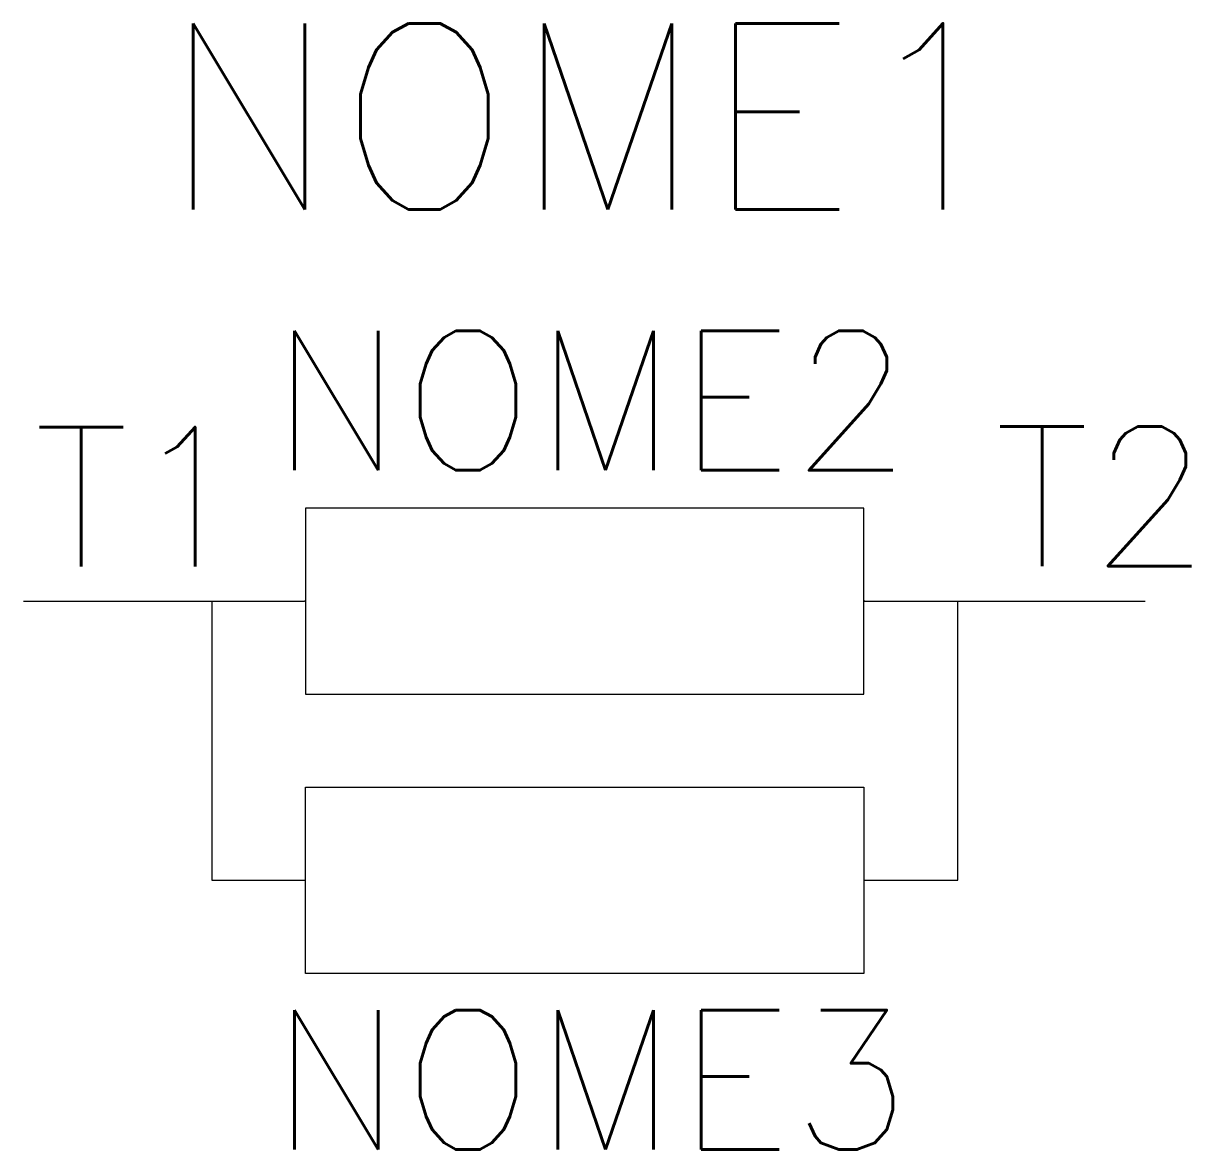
# Model space of a CAD drawing. Extents: x 313.1 to 325.7, y 184.5 to 196.6.
import ezdxf
from ezdxf.enums import TextEntityAlignment as Align

# ---------------------------------------------------------------- set-up
doc = ezdxf.new("R2010")
doc.units = 0
doc.header["$MEASUREMENT"] = 0
doc.layers.get('0').update_dxf_attribs({"linetype": 'CONTINUOUS'})
doc.styles.add('ROMANS', font='romans')

msp = doc.modelspace()

# ---------------------------------------------------------------- linework, layer by layer
for p, q in [((322.152, 191.362), (316.152, 191.362)), ((316.152, 191.362), (316.152, 189.362)), ((322.152, 189.362), (322.152, 191.362)), ((313.121, 190.362), (314.631, 190.362)), ((314.631, 190.362), (316.142, 190.362)), ((315.145, 190.362), (315.145, 187.362)), ((316.152, 190.362), (316.142, 190.362)), ((322.162, 190.362), (322.152, 190.362)), ((322.152, 190.362), (323.663, 190.362)), ((323.159, 187.362), (323.159, 190.362)), ((323.663, 190.362), (325.174, 190.362)), ((316.152, 189.362), (322.152, 189.362)), ((315.145, 187.362), (316.152, 187.362)), ((322.152, 187.362), (323.159, 187.362))]:
    msp.add_line(p, q)
msp.add_lwpolyline([(316.152, 188.362), (322.152, 188.362), (322.152, 186.362), (316.152, 186.362)], close=True)

# ---------------------------------------------------------------- texts
at = {"lineweight": -3, "style": 'ROMANS'}
for tag, text, height, p in [('NOME1', 'NOME1', 2, (319.186, 195.571)), ('NOME2', 'NOME2', 1.5, (319.215, 192.518)), ('NOME3', 'NOME3', 1.5, (319.215, 185.218))]:
    msp.add_attdef(tag, text=text, height=height, dxfattribs=at).set_placement(p, align=Align.MIDDLE_CENTER)
for tag, p in [('T1', (313.229, 190.733)), ('T2', (323.551, 190.738))]:
    msp.add_attdef(tag, p, '', height=1.5, dxfattribs=at)

doc.saveas('drawing.dxf')
